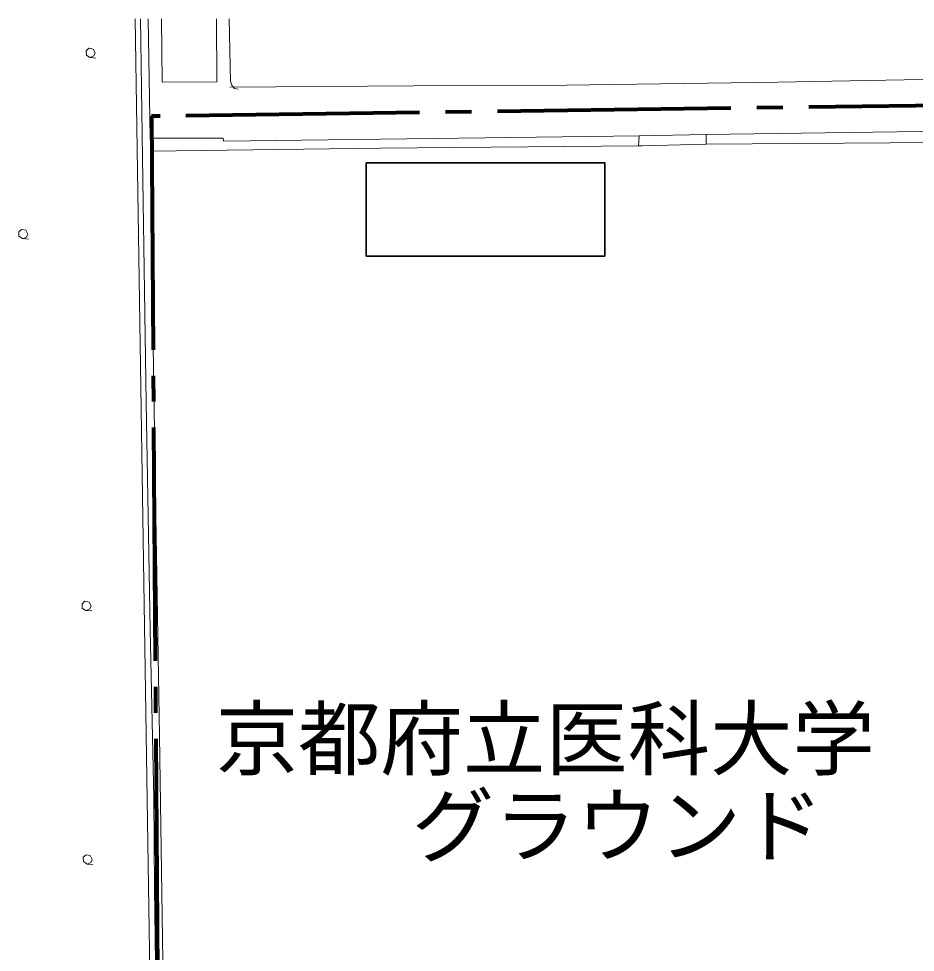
# Model space of a CAD drawing. Units: millimetres, scale not verified. Extents: x -594000 to 594000, y -420000 to 420000.
# Drawn here: x 31218 to 100311, y 191896 to 263890 of the extents above; entities that cross this region are included whole.
import ezdxf
from ezdxf.enums import TextEntityAlignment as Align

# ---------------------------------------------------------------- set-up
doc = ezdxf.new("R2010")
doc.units = ezdxf.units.MM
doc.header["$LTSCALE"] = 2000
doc.linetypes.add('CHAIN2', pattern=[12, 9, -1, 1, -1])
for name, color, linetype, lineweight in [('0-0_0', 4, 'Continuous', 18), ('0-1_1', 4, 'Continuous', 18), ('0-2_2', 4, 'Continuous', 18), ('0-B_11', 4, 'Continuous', 18), ('0-D_13', 4, 'Continuous', 18), ('0-F_15', 4, 'Continuous', 18), ('1-0_0', 4, 'Continuous', 18), ('1-7_7', 4, 'Continuous', 18), ('1-D_13', 4, 'Continuous', 18)]:
    doc.layers.add(name, color=color, linetype=linetype, lineweight=lineweight)
doc.styles.add('ＭＳ 明朝', font='')
doc.styles.get('ＭＳ 明朝').set_extended_font_data('MS Mincho')

msp = doc.modelspace()

# ---------------------------------------------------------------- linework, layer by layer
at = {"layer": '0-0_0'}
for p, q in [((36411, 261415), (36636, 261603)), ((36431, 261083), (36411, 261415)), ((36636, 261603), (36959, 261546)), ((36959, 261546), (37108, 261248)), ((36710, 260896), (36431, 261083)), ((36856, 260936), (36710, 260896)), ((37170, 260856), (36710, 260896)), ((37005, 261014), (36856, 260936)), ((37108, 261248), (37005, 261014)), ((31218, 247445), (31443, 247633)), ((31238, 247113), (31218, 247445)), ((31518, 246927), (31238, 247113)), ((31443, 247633), (31767, 247576)), ((31664, 246967), (31518, 246927)), ((31812, 247045), (31664, 246967)), ((31767, 247576), (31915, 247278)), ((31915, 247278), (31812, 247045)), ((31977, 246886), (31518, 246927)), ((36100, 218776), (36325, 218964)), ((36325, 218964), (36649, 218907)), ((36649, 218907), (36797, 218609)), ((36120, 218444), (36100, 218776)), ((36400, 218257), (36120, 218444)), ((36546, 218297), (36400, 218257)), ((36859, 218217), (36400, 218257)), ((36694, 218375), (36546, 218297)), ((36797, 218609), (36694, 218375)), ((36185, 199222), (36410, 199410)), ((36205, 198890), (36185, 199222)), ((36484, 198703), (36205, 198890)), ((36410, 199410), (36733, 199353)), ((36630, 198743), (36484, 198703)), ((36943, 198663), (36484, 198703)), ((36779, 198821), (36630, 198743)), ((36733, 199353), (36882, 199055)), ((36882, 199055), (36779, 198821))]:
    msp.add_line(p, q, dxfattribs=at)
at = {"layer": '0-0_0', "color": 1, "linetype": 'CHAIN2', "lineweight": 80}
for p, q in [((206092, 258645), (41446, 256360)), ((41446, 256360), (43334, -9843))]:
    msp.add_line(p, q, dxfattribs=at)
at = {"layer": '0-0_0', "color": 3, "lineweight": 35}
for p, q in [((57984, 252766), (57984, 245579)), ((57984, 245579), (76395, 245579))]:
    msp.add_line(p, q, dxfattribs=at)
msp.add_lwpolyline([(76395, 245579), (76395, 252766), (57984, 252766)], dxfattribs=at)
at = {"layer": '0-1_1'}
for points in [[(47479, 258613), (61646, 258713), (73444, 258767), (89726, 259002), (106391, 259310), (110687, 259386), (111126, 259501)], [(79274, 254090), (78986, 254096), (59088, 253900), (41364, 253683)]]:
    msp.add_lwpolyline(points, dxfattribs=at)
at = {"layer": '0-2_2'}
for p, q in [((79043, 254856), (84183, 254954)), ((84206, 254212), (79274, 254090))]:
    msp.add_line(p, q, dxfattribs=at)
for points in [[(111186, 255285), (100716, 255199), (84183, 254954), (84206, 254212)], [(78986, 254096), (79043, 254856), (67170, 254697), (46991, 254456), (46978, 254683), (41346, 254678)]]:
    msp.add_lwpolyline(points, dxfattribs=at)
at = {"layer": '0-B_11'}
msp.add_line((40201, 263890), (42389, 121229), dxfattribs=at)
at = {"layer": '0-D_13'}
for p, q in [((40769, 253182), (40604, 263890)), ((41185, 263890), (41346, 254678))]:
    msp.add_line(p, q, dxfattribs=at)
for points in [[(41364, 253683), (41583, 238629), (41790, 225550), (42080, 208592), (42353, 189498)], [(41806, 187232), (41680, 196872), (41621, 203765), (41346, 216801), (41039, 234290), (40769, 253182)]]:
    msp.add_lwpolyline(points, dxfattribs=at)
at = {"layer": '1-0_0'}
for p, q in [((42221, 263890), (42280, 258988)), ((46493, 259028), (46465, 263890)), ((42280, 258988), (46493, 259028))]:
    msp.add_line(p, q, dxfattribs=at)
at = {"layer": '1-7_7'}
msp.add_line((47445, 263890), (47538, 259047), dxfattribs=at)
msp.add_lwpolyline([(47538, 259047), (47667, 258718), (47855, 258496), (48126, 258442)], dxfattribs=at)
at = {"layer": '1-D_13'}
msp.add_line((84206, 254212), (111154, 254408), dxfattribs=at)

# ---------------------------------------------------------------- texts
at = {"layer": '0-F_15', "color": 2, "style": 'ＭＳ 明朝'}
for s, p in [('京都府立医科大学', (46404, 204647)), ('グラウンド', (61495, 197944))]:
    msp.add_text(s, height=4655, dxfattribs=at).set_placement(p, align=Align.BOTTOM_LEFT)

doc.saveas('drawing.dxf')
